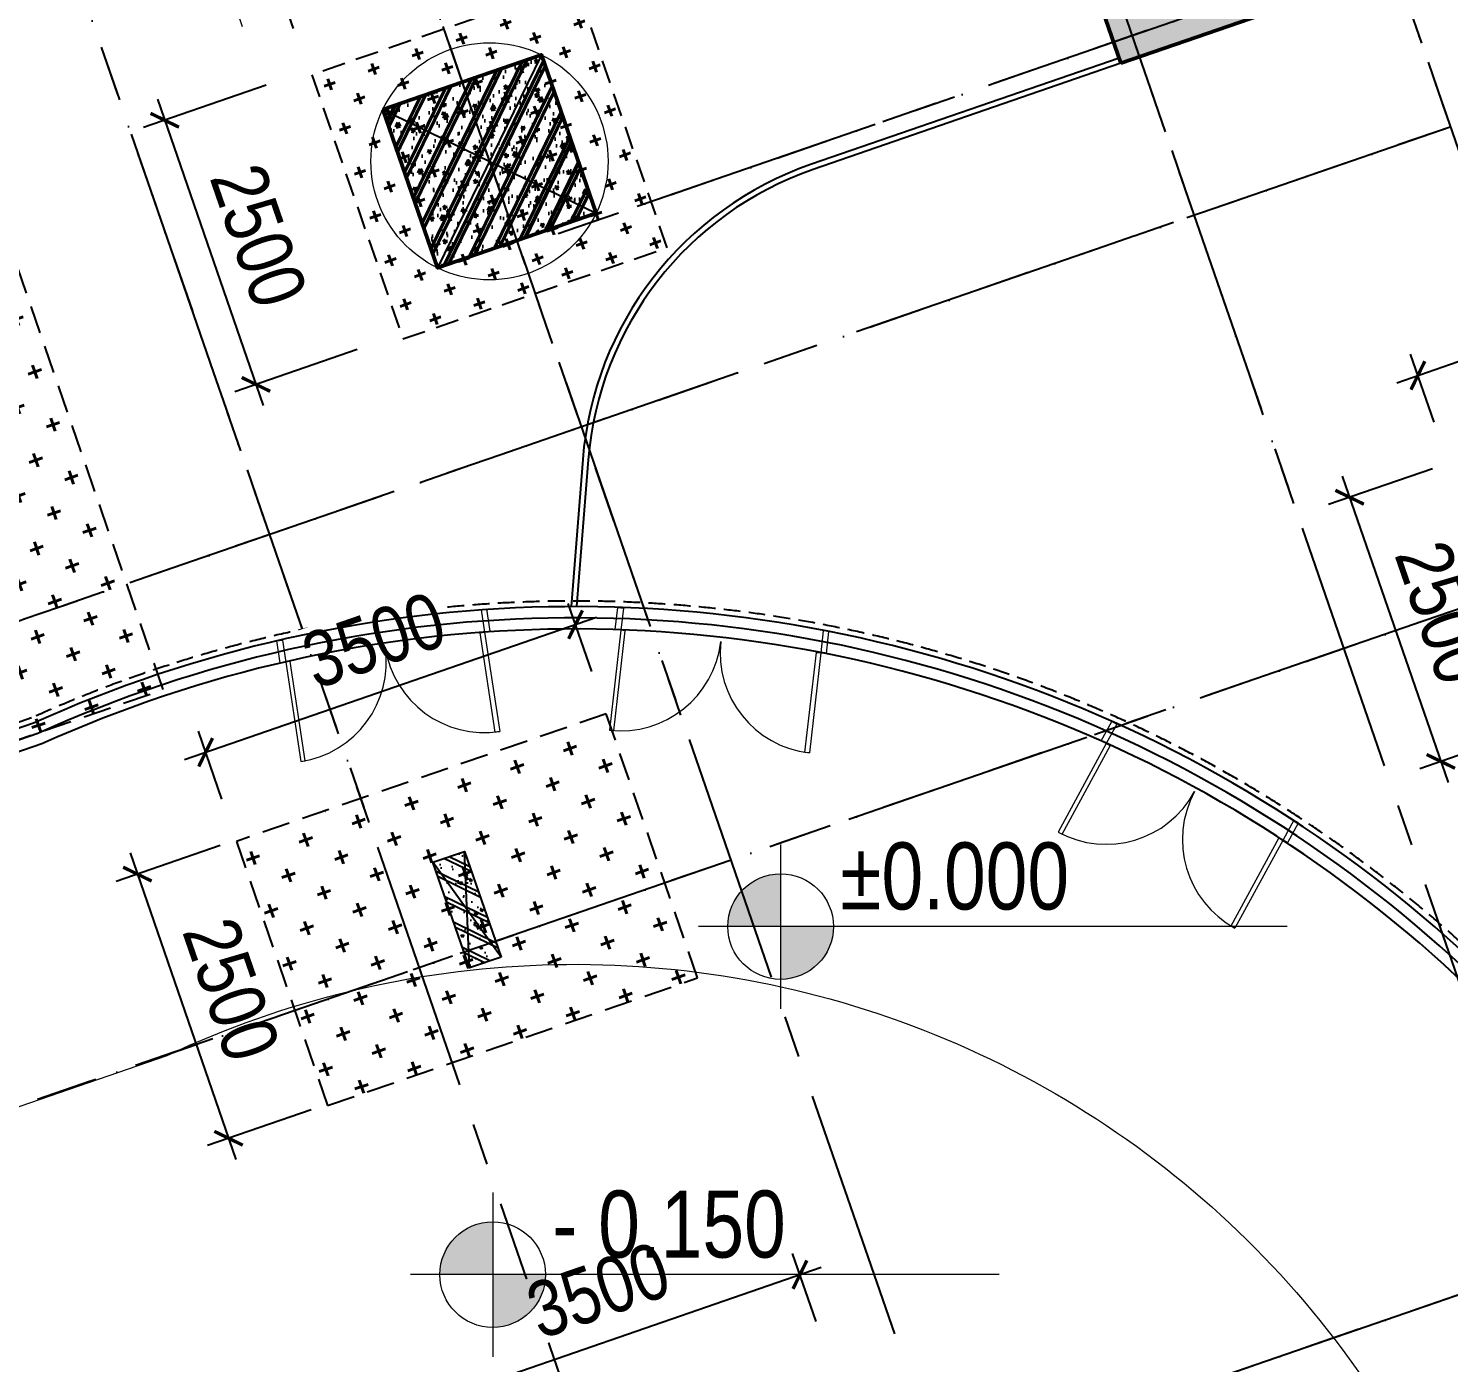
# Model space of a CAD drawing. Header units: millimetres. Extents: x -1534340 to 1713810, y -1348191 to 1114081.
# Drawn here: x 1263056 to 1275759, y -319114 to -307178 of the extents above; entities that cross this region are included whole.
import ezdxf

# ---------------------------------------------------------------- set-up
doc = ezdxf.new("R2010")
doc.units = ezdxf.units.MM
doc.header["$LTSCALE"] = 100
doc.header["$PDMODE"] = 32
doc.header["$PDSIZE"] = 2.5
for name, pattern in [('CENTER2', [1.125, 0.75, -0.125, 0.125, -0.125]), ('DASHED', [4.5, 3, -1.5]), ('HIDDEN', [0.375, 0.25, -0.125]), ('xref.asix of  podium$0$xref.asix of  podium$0$DASHDOT', [1, 0.5, -0.25, 0, -0.25]), ('Xref.Asix of Basement B2$0$HIDDEN', [0.375, 0.25, -0.125])]:
    doc.linetypes.add(name, pattern=pattern)
for name, color, linetype, lineweight in [('0-Hatch', 250, 'Continuous', 40), ('A-DOOR', 1, 'Continuous', 9), ('KAKA EDIT', 2, 'Continuous', 18), ('KT-Ghi chu', 26, 'Continuous', 15), ('KT-Net cot vach', 6, 'Continuous', 50), ('KT-Net thay', 7, 'Continuous', 15), ('xref.asix of  podium$0$xref.asix of  podium$0$ST_MBDV Cot vach 220805$0$KT-Net cot vach', 6, 'Continuous', 50)]:
    doc.layers.add(name, color=color, linetype=linetype, lineweight=lineweight)
for name, color, linetype in [('0-khuat', 3, 'HIDDEN'), ('A-GLAZ', 135, 'Continuous'), ('ccu11-Khuat', 9, 'DASHED'), ('ccu11-Manh', 8, 'Continuous'), ('ccu12-Manh', 8, 'Continuous'), ('ccu12-Thay', 7, 'Continuous'), ('ccu12-Truc', 13, 'CENTER2'), ('KC2-DIM', 251, 'Continuous'), ('KT-Kich thuoc', 9, 'Continuous'), ('xref.asix of  podium$0$xref.asix of  podium$0$KC2-DIM', 251, 'Continuous'), ('xref.asix of  podium$0$xref.asix of  podium$0$KT-Hatch', 251, 'Continuous'), ('xref.asix of  podium$0$xref.asix of  podium$0$KT-Kich thuoc', 9, 'Continuous'), ('xref.asix of  podium$0$xref.asix of  podium$0$KT-Luoi truc South Tower', 8, 'xref.asix of  podium$0$xref.asix of  podium$0$DASHDOT'), ('xref.asix of  podium$0$xref.asix of  podium$0$KT-Net cot vach', 6, 'Continuous'), ('Xref.Asix of Basement B2$0$Xref.Asix of Basement$0$KT-Net cot vach', 6, 'Continuous')]:
    doc.layers.add(name, color=color, linetype=linetype)
doc.layers.add('Xref.Asix of Basement B2$0$KT-Chi gioi XD', color=7, linetype='Xref.Asix of Basement B2$0$HIDDEN', true_color=0x0066cc)
doc.styles.add('Arial Narrow', font='ARIALN.TTF')
doc.styles.add('font unicode ccu', font='arial.ttf')
doc.dimstyles.new('ccu12-200', dxfattribs={"dimscale": 200, "dimtxt": 2.5, "dimasz": 1, "dimexe": 1, "dimexo": 2, "dimgap": 1, "dimtad": 1, "dimdec": 0, "dimrnd": 5, "dimdsep": 46, "dimtxsty": 'Arial Narrow', "dimblk": 'ARCHTICK', "dimcen": -1, "dimdle": 1, "dimclrd": 256, "dimclre": 256, "dimclrt": 3, "dimadec": 0, "dimazin": 2, "dimtfac": 0.1, "dimtdec": 0, "dimtmove": 0, "dimatfit": 1, "dimldrblk": 'ARCHTICK', "dimfxl": 1, "dimtvp": 0.8333333333333334, "dimtolj": 1, "dimtzin": 12, "dimarcsym": 0})
pattern_1 = [(49.99999999999999, (550, -550), (286.9040730403014, -25.10085399303804), [30, -330]), (355, (550, -550), (-55.50053344520001, 300.8768534800047), [24, -264]), (100.4514, (573.908672, -552.091736), (231.4037526856086, 275.7758168243814), [25.496076, -280.4568448]), (46.18420000000001, (550, -470), (426.8964194502578, -66.20760573160723), [45, -495]), (96.6356, (585.574698, -475.5173228), (373.8650822194813, 389.6471483601767), [38.2441152, -420.6852]), (351.1842, (550, -470), (373.8647780534509, 389.6474403701299), [36, -396]), (21, (590, -490), (238.7628208473847, -161.0475562661355), [30, -330]), (326.0000000000001, (590, -490), (97.32613276863269, 290.0600180187412), [24, -264]), (71.4514, (609.8968932, -503.4206424), (336.089051432596, 129.012198683981), [25.496076, -280.4568448]), (37.50000000000001, (550, -550), (4.863942126916267, 133.1575415325246), [0, -260.8, 0, -268, 0, -265]), (7.499999999999999, (550, -550), (105.2278149768594, 157.7646847529441), [0, -152.8, 0, -254.8, 0, -101]), (327.5, (460.8, -550), (213.5289744689636, -9.021948693751902), [0, -100, 0, -312, 0, -414]), (317.5, (420.8, -550), (233.2744677369545, 40.04199293292709), [0, -130, 0, -207.2, 0, -294]), (45, (550, -550), (-120.2081528017131, 120.2081528017131), []), (45, (550, -501), (-120.2081528017131, 120.2081528017131), [])]

# ---------------------------------------------------------------- blocks, each defined once
blk = doc.blocks.new('MC3000X3000')
at = {"layer": '0-Hatch', "ltscale": 2}
h = blk.add_hatch(dxfattribs=at)
h.set_pattern_fill('CROSS', color=256, scale=1000, style=0)
h.set_pattern_definition([(360, (0, -4.656612873077393e-10), (250, 250), [125, -375]), (90, (62.5, -62.50000000046566), (-250, 250), [125, -375])])
h.paths.add_polyline_path([(7876789.000000002, 1547059), (7876789.000000002, 1550059), (7873789.000000002, 1550059), (7873789.000000002, 1547059)])
at = {"layer": '0-khuat', "ltscale": 10}
blk.add_lwpolyline([(7873789.000000002, 1547059), (7876789.000000002, 1547059), (7876789.000000002, 1550059), (7873789.000000002, 1550059)], close=True, dxfattribs=at)
blk = doc.blocks.new('MBKC-T1-PN')
at = {"layer": '0-Hatch', "ltscale": 2}
h = blk.add_hatch(dxfattribs=at)
h.set_pattern_fill('CROSS', color=256, scale=1000, angle=109.047137953997, style=0)
h.set_pattern_definition([(109.0471379539969, (4063272.425263742, -6949223.737998943), (-317.8990851971258, 154.7261181275824), [124.9999999999985, -374.9999999999941]), (199.0471379539969, (4063311.106793273, -6949144.263227643), (-154.7261181275824, -317.8990851971258), [124.9999999999985, -374.999999999994])])
h.paths.add_polyline_path([(29727.98328719824, -11952.80472232198), (28499.49876486883, -12376.93620520289), (28825.84469822655, -13322.18660958915), (31661.59591817483, -12343.14880717138), (30029.86624747887, -7616.896773923829), (28422.5993957594, -8171.802646955766)])
h = blk.add_hatch(dxfattribs=at)
h.set_pattern_fill('CROSS', color=256, scale=1000, angle=109.047137953997, style=0)
h.set_pattern_definition([(109.0471379539969, (4068222.628781131, -6953066.842807871), (-317.8990851971258, 154.7261181275824), [124.9999999999992, -374.9999999999969]), (199.0471379539969, (4068261.310310664, -6952987.368036573), (-154.7261181275824, -317.8990851971258), [124.9999999999992, -374.9999999999969])])
h.paths.add_polyline_path([(35624.31505659781, -12559.97835265461), (32315.93863332504, -13702.18912214192), (33131.80319267698, -16065.31523405242), (36440.17961595021, -14923.10446456511)])
at = {"layer": '0-khuat', "ltscale": 10}
for p, q in [((31661.5959181746, -12343.14880717138), (30029.86624747911, -7616.896773923712)), ((28825.84469822608, -13322.1866095892), (31661.5959181746, -12343.14880717138))]:
    blk.add_line(p, q, dxfattribs=at)
blk.add_lwpolyline([(36440.17961595021, -14923.10446456511), (35624.31505659781, -12559.97835265461), (32315.93863332504, -13702.18912214192), (33131.80319267698, -16065.31523405242)], close=True, dxfattribs=at)
at = {"layer": 'ccu11-Khuat', "ltscale": 0.5, "elevation": -0.1248620286703281}
blk.add_lwpolyline([(100590.5864808073, -35426.61506945355), (55455.55192690738, -35426.61506945355, -0.3269618123751123), (50827.94980508671, -32029.33521380113), (46319.23951797537, -19000.21078809898, 0.4276624970093012), (30482.82222025329, -12597.84133938845), (15440.22126940242, -17787.66880758357, -0.1965409036496166), (11052.14983252855, -17540.17514300876, -0.04529122358984782), (3605.473727127304, -9503.081798993808), (-504.3626536345109, -3435.722267398494, -0.3990343803495413), (1771.304140177555, 352.6720043509267), (31190.7288702894, 10495.31749677, -0.1204403028230274), (42591.70211395179, 11817.81507882464), (58406.76826363965, 7707.460248947376, -0.2262547279600852), (60280.00056402339, 6012.837931064423), (65645.2552123724, -9495.342720050656, 0.2916469557633262), (69738.37575314008, -12326.61538209155), (89786.80552536738, -12326.61538209155)], format="xyb", dxfattribs=at)
at = {"layer": 'ccu12-Thay', "ltscale": 0.5, "elevation": -0.1248620286703281}
blk.add_lwpolyline([(100592.7780615496, -35676.61506945355), (55455.39655799186, -35676.61506945355, -0.3267809868965265), (50590.58009542292, -32107.86709642987), (46084.84347490547, -19087.33587578748, 0.427810969143063), (30575.27555690287, -12830.40478876728), (15521.75718290871, -18023.99886239826, -0.1981128104978065), (10911.61054585082, -17750.02456894092, -0.0454709095100691), (3402.789631705265, -9649.635404628643), (-737.5713195712306, -3537.212389550812, -0.4024491153328594), (1696.951964988839, 591.4787324376521), (31106.50964570185, 10730.72245935566)], format="xyb", dxfattribs=at)
at = {"layer": '0-khuat', "linetype": 'HIDDEN', "ltscale": 10, "xscale": 0.8333333333333334, "yscale": 0.8333333333333334, "zscale": 0.8333333333333334, "rotation": 109.0471379540067}
blk.add_blockref('MC3000X3000', (3396116.371167894, -5789912.941692837), dxfattribs=at)
blk = doc.blocks.new('Grid-ST-flat-3')
at = {"layer": 'ccu12-Truc', "ltscale": 30}
for p, q in [((343189.8455156267, -39014.65546948352), (361219.3016763728, -91236.39007851167)), ((340897.6132794917, -39806.04435974167), (359986.9050177329, -95097.55833493307)), ((335415.1609209012, -41698.85077767866), (354504.452659484, -96990.36475386203)), ((332626.6722212732, -42661.57128335355), (351715.9639600301, -97953.08526004129)), ((375703.1355340295, -54995.47438727948), (343807.6216429826, -66007.34088114498)), ((377595.9390357225, -60477.92775269796), (312746.7367284151, -82866.99351539748)), ((352142.8453968058, -64928.08572440385), (311408.7183977929, -78991.46684835991)), ((377787.2916931123, -66547.80383867014), (314639.5431473439, -88349.44587364572))]:
    blk.add_line(p, q, dxfattribs=at)
blk = doc.blocks.new('LOI-B2-T1-PN')
at = {"layer": 'xref.asix of  podium$0$xref.asix of  podium$0$KT-Hatch'}
h = blk.add_hatch(dxfattribs=at)
h.set_pattern_fill('BTCT', color=256, scale=40)
h.set_pattern_definition([(49.99999999999999, (106559.8543703835, -42147.03074568091), (286.9040730403014, -25.10085399303804), [30, -330]), (355, (106559.8543703835, -42147.03074568091), (-55.50053344520001, 300.8768534800047), [24, -264]), (100.4514, (106583.7630423829, -42149.12248168094), (231.4037526856086, 275.7758168243814), [25.496076, -280.4568448]), (46.18420000000001, (106559.8543703835, -42067.03074568091), (426.8964194502578, -66.20760573160723), [45, -495]), (96.6356, (106595.4290683828, -42072.54806848092), (373.8650822194813, 389.6471483601767), [38.2441152, -420.6852]), (351.1842, (106559.8543703835, -42067.03074568091), (373.8647780534509, 389.6474403701299), [36, -396]), (21, (106599.8543703835, -42087.03074568091), (238.7628208473847, -161.0475562661355), [30, -330]), (326.0000000000001, (106599.8543703835, -42087.03074568091), (97.32613276863269, 290.0600180187412), [24, -264]), (71.4514, (106619.7512635831, -42100.45138808095), (336.089051432596, 129.012198683981), [25.496076, -280.4568448]), (37.50000000000001, (106559.8543703835, -42147.03074568091), (4.863942126916267, 133.1575415325246), [0, -260.8, 0, -268, 0, -265]), (7.499999999999999, (106559.8543703835, -42147.03074568091), (105.2278149768594, 157.7646847529441), [0, -152.8, 0, -254.8, 0, -101]), (327.5, (106470.6543703843, -42147.03074568091), (213.5289744689636, -9.021948693751902), [0, -100, 0, -312, 0, -414]), (317.5, (106430.6543703843, -42147.03074568091), (233.2744677369545, 40.04199293292709), [0, -130, 0, -207.2, 0, -294]), (45, (106559.8543703835, -42147.03074568091), (-106.0660171779821, 106.0660171779821), []), (45, (106630.5650483835, -42147.03074568091), (-106.0660171779821, 106.0660171779821), [])])
h.paths.add_polyline_path([(49433.65392537601, 3363.971816275036), (49622.70400670543, 3429.241003099829), (52034.40045988187, -3556.159502078313), (48915.07411792129, -4633.101084687049), (48640.94353325665, -3839.090743097011), (45994.24239462428, -4752.85935864388), (45691.49887049571, -3875.972566526849), (45975.07399249263, -3778.068786289543), (46163.59643967636, -4324.117936077528), (48526.72245631367, -3508.253100767964), (46111.76254379749, 3486.599908476695), (43748.63652716018, 2670.735073167132), (43919.09460751154, 2177.008775634924), (43635.51948551461, 2079.104995397851), (43350.84032822028, 2903.668935258873), (49116.86780881323, 4894.379133414477), (49182.13699563965, 4705.32905208366), (46346.385775676, 3726.291249711998), (49117.06275638752, -4298.884702786105), (51763.76389501989, -3385.116087239236)])
h.paths.add_polyline_path([(45550.82427813113, -2549.2432576383), (45267.2491561342, -2647.147037875606), (44875.63403518684, -1512.846549890004), (45159.2091571819, -1414.942769652931)], flags=17)
h.paths.add_polyline_path([(44734.9594428204, -186.1172410016879), (44451.38432082534, -284.0210212389939), (44059.76919987611, 850.2794667466078), (44343.34432187304, 948.1832469836809)], flags=17)
h.paths.add_polyline_path([(42855.74765053205, -4855.010368898511), (42572.17252853513, -4952.914149135584), (42759.82144065574, -5496.433132962091), (40396.69542402029, -6312.297968271887), (37981.73551150225, 682.555040972773), (40344.86152813956, 1498.419876282569), (40516.19314355403, 1002.163412788883), (40799.76826555096, 1100.067193025956), (40514.21557319351, 1927.161298848689), (37583.93931256421, 915.4889030647464), (40227.34137896635, -6741.039390838239), (43157.61763959564, -5729.366995054064)])
h.paths.add_polyline_path([(42431.49793617055, -3626.184840247501), (42147.92281417362, -3724.088620484574), (41756.30769322626, -2589.788132498972), (42039.88281522132, -2491.884352261899)], flags=17)
h.paths.add_polyline_path([(41615.63310086168, -1263.058823610656), (41332.05797886476, -1360.962603847962), (40940.44285791554, -226.6621158623602), (41224.01797991246, -128.7583356250543)], flags=17)
at = {"layer": 'xref.asix of  podium$0$xref.asix of  podium$0$ST_MBDV Cot vach 220805$0$KT-Net cot vach', "extrusion": (-3.35282951705558e-09, 1.998521292752062e-08, 0.9999999999999999)}
for p, q in [((37583.93931256421, 915.4889030647464), (40227.34137896635, -6741.039390838239)), ((40227.34137896635, -6741.039390838239), (43157.61763959564, -5729.366995054064))]:
    blk.add_line(p, q, dxfattribs=at)
blk = doc.blocks.new('*U152')
h = blk.add_hatch()
h.set_pattern_fill('VATLIEU04', color=250, scale=40, style=0, pattern_type=2)
h.set_pattern_definition([(49.99999999999999, (-650.0000000000126, 1049.999999999997), (286.9040730403014, -25.10085399303804), [30, -330]), (355, (-650.0000000000126, 1049.999999999997), (-55.50053344520001, 300.8768534800047), [24, -264]), (100.4514, (-626.0913280000126, 1047.908263999997), (231.4037526856086, 275.7758168243814), [25.496076, -280.4568448]), (46.18420000000001, (-650.0000000000126, 1129.999999999997), (426.8964194502578, -66.20760573160723), [45, -495]), (96.6356, (-614.4253020000125, 1124.482677199996), (373.8650822194813, 389.6471483601767), [38.2441152, -420.6852]), (351.1842, (-650.0000000000126, 1129.999999999997), (373.8647780534509, 389.6474403701299), [36, -396]), (21, (-610.0000000000126, 1109.999999999997), (238.7628208473847, -161.0475562661355), [30, -330]), (326.0000000000001, (-610.0000000000126, 1109.999999999997), (97.32613276863269, 290.0600180187412), [24, -264]), (71.4514, (-590.1031068000126, 1096.579357599996), (336.089051432596, 129.012198683981), [25.496076, -280.4568448]), (37.50000000000001, (-650.0000000000126, 1049.999999999997), (4.863942126916267, 133.1575415325246), [0, -260.8, 0, -268, 0, -265]), (7.499999999999999, (-650.0000000000126, 1049.999999999997), (105.2278149768594, 157.7646847529441), [0, -152.8, 0, -254.8, 0, -101]), (327.5, (-739.2000000000127, 1049.999999999997), (213.5289744689636, -9.021948693751902), [0, -100, 0, -312, 0, -414]), (317.5, (-779.2000000000127, 1049.999999999997), (233.2744677369545, 40.04199293292709), [0, -130, 0, -207.2, 0, -294]), (45, (-650.0000000000126, 1049.999999999997), (-120.2081528017131, 120.2081528017131), []), (45, (-650.0000000000126, 1098.999999999997), (-120.2081528017131, 120.2081528017131), [])])
h.paths.add_polyline_path([(-475, -474.9999999999998), (-175.0000000000028, -474.9999999999999), (-175.0000000000126, 524.9999999999969), (-475.0000000000097, 524.999999999997)])
at = {"color": 6, "ltscale": 0.25}
blk.add_lwpolyline([(-475, -474.9999999999998), (-175.0000000000028, -474.9999999999999), (-175.0000000000126, 524.9999999999969), (-475.0000000000097, 524.999999999997)], close=True, dxfattribs=at)
at = {"layer": 'Defpoints', "linetype": 'ByBlock', "ltscale": 30}
for p, q in [((-175.0000000000028, -474.9999999999999), (-475.0000000000097, 524.999999999997)), ((-475, -474.9999999999998), (-175.0000000000126, 524.9999999999969))]:
    blk.add_line(p, q, dxfattribs=at)
blk = doc.blocks.new('*U151')
h = blk.add_hatch()
h.set_pattern_fill('VATLIEU04', color=250, scale=40, style=0, pattern_type=2)
h.set_pattern_definition(pattern_1)
h.paths.add_polyline_path([(-475, 475), (1025, 475), (1025, -1025), (-475, -1025)])
at = {"color": 6, "ltscale": 0.25}
blk.add_lwpolyline([(-475, 475), (1025, 475), (1025, -1025), (-475, -1025)], close=True, dxfattribs=at)
at = {"layer": 'Defpoints', "linetype": 'ByBlock', "ltscale": 30}
for p, q in [((1025, 475), (-475, -1025)), ((-475, 475), (1025, -1025))]:
    blk.add_line(p, q, dxfattribs=at)
blk = doc.blocks.new('MBDV-B1-T1-PN')
at = {"layer": 'KT-Net cot vach', "rotation": 19.04713795399666}
blk.add_blockref('*U151', (34229.5406683262, -7447.579368080595), dxfattribs=at)
at = {"layer": 'Xref.Asix of Basement B2$0$Xref.Asix of Basement$0$KT-Net cot vach', "linetype": 'ByBlock', "xscale": -0.9999999999999998, "rotation": 19.04713796363401}
blk.add_blockref('*U152', (34079.01142065064, -14442.34047187702), dxfattribs=at)
blk = doc.blocks.new('_ARCHTICK')
at = {"color": 0, "linetype": 'ByBlock', "const_width": 0.15}
blk.add_lwpolyline([(-0.5, -0.5), (0.5, 0.5)], dxfattribs=at)
blk = doc.blocks.new('*D1311')
at = {"layer": 'Defpoints', "color": 0, "ltscale": 0.5, "transparency": 16777216}
for p in [(1278793.231531757, -309140.388357167), (1279068.594142788, -309937.9672231016), (1275760.217719515, -311080.1779925887)]:
    blk.add_point(p, dxfattribs=at)
at = {"layer": 'KC2-DIM', "lineweight": -2, "ltscale": 0.5, "transparency": 16777216}
for p, q in [((1278938.055769132, -309559.8670604418), (1278727.962344929, -308951.3382758371)), ((1275295.805027155, -310347.8683134821), (1278982.281613087, -309075.1191703391)), ((1275629.67934586, -310702.077829929), (1275419.585921657, -310093.5490453243))]:
    blk.add_line(p, q, dxfattribs=at)
at = {"layer": 'KC2-DIM', "lineweight": -2, "ltscale": 0.5, "transparency": 16777216, "xscale": 200, "yscale": 200, "zscale": 200}
for p, rotation in [((1278793.231531757, -309140.388357167), 19.0471379540058), ((1275484.855108484, -310282.5991266542), 199.0471379540058)]:
    blk.add_blockref('_ARCHTICK', p, dxfattribs=dict(at, rotation=rotation))
at = {"layer": 'KC2-DIM', "color": 3, "ltscale": 0.5, "transparency": 16777216, "insert": (1276990.462423981, -309281.1339984465), "char_height": 500, "attachment_point": 5, "rotation": 19.047137954005798, "style": 'Arial Narrow', "bg_fill": 3, "box_fill_scale": 1.1, "bg_fill_color": 256, "bg_fill_true_color": 13158600, "bg_fill_transparency": 0}
blk.add_mtext('\\A1;3500', dxfattribs=at)
blk = doc.blocks.new('*D1312')
at = {"layer": 'Defpoints', "color": 0, "ltscale": 0.5, "transparency": 16777216}
for p in [(1275992.337530984, -310986.4457276587), (1276808.202090336, -313349.5718395692), (1275689.916195579, -313735.6578060171)]:
    blk.add_point(p, dxfattribs=at)
at = {"layer": 'KC2-DIM', "lineweight": -2, "ltscale": 0.5, "transparency": 16777216}
for p, q in [((1275614.237353079, -311116.984057155), (1274685.001547275, -311437.8008588547)), ((1274808.782471479, -311183.4816051538), (1275755.185360328, -313924.70789497)), ((1276430.101912431, -313480.1101690655), (1275500.866106627, -313800.9269707653))]:
    blk.add_line(p, q, dxfattribs=at)
at = {"layer": 'KC2-DIM', "lineweight": -2, "ltscale": 0.5, "transparency": 16777216, "xscale": 200, "yscale": 200, "zscale": 200}
for p, rotation in [((1274874.051636227, -311372.5316941066), 109.0471312622707), ((1275689.916195579, -313735.6578060171), 289.0471312622706)]:
    blk.add_blockref('_ARCHTICK', p, dxfattribs=dict(at, rotation=rotation))
at = {"layer": 'KC2-DIM', "color": 3, "ltscale": 0.5, "transparency": 16777216, "insert": (1275712.343676721, -312405.5139041849), "char_height": 500, "attachment_point": 5, "rotation": 289.0471312622707, "style": 'Arial Narrow', "bg_fill": 3, "box_fill_scale": 1.1, "bg_fill_color": 256, "bg_fill_true_color": 13158600, "bg_fill_transparency": 0}
blk.add_mtext('\\A1;2500', dxfattribs=at)
blk = doc.blocks.new('*D1325')
at = {"layer": 'Defpoints', "color": 0, "ltscale": 0.5, "transparency": 16777216}
for p in [(1267949.823532265, -312511.8532519922), (1268225.186143296, -313309.4321179265), (1264916.809720023, -314451.6428874138)]:
    blk.add_point(p, dxfattribs=at)
at = {"layer": 'KC2-DIM', "lineweight": -2, "ltscale": 0.5, "transparency": 16777216}
for p, q in [((1268094.64776964, -312931.3319552668), (1267884.554345437, -312322.8031706623)), ((1264452.397027662, -313719.3332083074), (1268138.873613595, -312446.5840651644)), ((1264786.271346367, -314073.5427247541), (1264576.177922164, -313465.0139401496))]:
    blk.add_line(p, q, dxfattribs=at)
at = {"layer": 'KC2-DIM', "lineweight": -2, "ltscale": 0.5, "transparency": 16777216, "xscale": 200, "yscale": 200, "zscale": 200}
for p, rotation in [((1267949.823532265, -312511.8532519922), 19.0471379540058), ((1264641.447108992, -313654.0640214795), 199.0471379540058)]:
    blk.add_blockref('_ARCHTICK', p, dxfattribs=dict(at, rotation=rotation))
at = {"layer": 'KC2-DIM', "color": 3, "ltscale": 0.5, "transparency": 16777216, "insert": (1266147.054424488, -312652.5988932719), "char_height": 500, "attachment_point": 5, "rotation": 19.047137954005798, "style": 'Arial Narrow', "bg_fill": 3, "box_fill_scale": 1.1, "bg_fill_color": 256, "bg_fill_true_color": 13158600, "bg_fill_transparency": 0}
blk.add_mtext('\\A1;3500', dxfattribs=at)
blk = doc.blocks.new('*D1326')
at = {"layer": 'Defpoints', "color": 0, "ltscale": 0.5, "transparency": 16777216}
for p in [(1265148.929531492, -314357.9106224836), (1265964.794090844, -316721.0367343942), (1264846.508196087, -317107.1227008422)]:
    blk.add_point(p, dxfattribs=at)
at = {"layer": 'KC2-DIM', "lineweight": -2, "ltscale": 0.5, "transparency": 16777216}
for p, q in [((1264770.829353586, -314488.44895198), (1263841.593547782, -314809.2657536798)), ((1263965.374471987, -314554.9464999787), (1264911.777360835, -317296.172789795)), ((1265586.693912938, -316851.5750638905), (1264657.458107134, -317172.3918655904))]:
    blk.add_line(p, q, dxfattribs=at)
at = {"layer": 'KC2-DIM', "lineweight": -2, "ltscale": 0.5, "transparency": 16777216, "xscale": 200, "yscale": 200, "zscale": 200}
for p, rotation in [((1264030.643636735, -314743.9965889316), 109.0471312622707), ((1264846.508196087, -317107.1227008422), 289.0471312622706)]:
    blk.add_blockref('_ARCHTICK', p, dxfattribs=dict(at, rotation=rotation))
at = {"layer": 'KC2-DIM', "color": 3, "ltscale": 0.5, "transparency": 16777216, "insert": (1264868.935677228, -315776.9787990099), "char_height": 500, "attachment_point": 5, "rotation": 289.0471312622707, "style": 'Arial Narrow', "bg_fill": 3, "box_fill_scale": 1.1, "bg_fill_color": 256, "bg_fill_true_color": 13158600, "bg_fill_transparency": 0}
blk.add_mtext('\\A1;2500', dxfattribs=at)
blk = doc.blocks.new('*D1327')
at = {"layer": 'Defpoints', "color": 0, "ltscale": 0.5, "transparency": 16777216}
for p in [(1269957.446165021, -318326.8680036126), (1270232.808776052, -319124.446869547), (1266924.432352779, -320266.6576390344)]:
    blk.add_point(p, dxfattribs=at)
at = {"layer": 'KC2-DIM', "lineweight": -2, "ltscale": 0.5, "transparency": 16777216}
for p, q in [((1270102.270402396, -318746.3467068874), (1269892.176978193, -318137.8179222827)), ((1266460.019660418, -319534.3479599277), (1270146.49624635, -318261.5988167847)), ((1266793.893979123, -319888.5574763747), (1266583.80055492, -319280.02869177))]:
    blk.add_line(p, q, dxfattribs=at)
at = {"layer": 'KC2-DIM', "lineweight": -2, "ltscale": 0.5, "transparency": 16777216, "xscale": 200, "yscale": 200, "zscale": 200}
for p, rotation in [((1269957.446165021, -318326.8680036126), 19.0471379540058), ((1266649.069741748, -319469.0787730999), 199.0471379540058)]:
    blk.add_blockref('_ARCHTICK', p, dxfattribs=dict(at, rotation=rotation))
at = {"layer": 'KC2-DIM', "color": 3, "ltscale": 0.5, "transparency": 16777216, "insert": (1268154.677057244, -318467.6136448923), "char_height": 500, "attachment_point": 5, "rotation": 19.047137954005798, "style": 'Arial Narrow', "bg_fill": 3, "box_fill_scale": 1.1, "bg_fill_color": 256, "bg_fill_true_color": 13158600, "bg_fill_transparency": 0}
blk.add_mtext('\\A1;3500', dxfattribs=at)
blk = doc.blocks.new('*D1413')
at = {"layer": 'Defpoints', "color": 0, "ltscale": 0.5, "transparency": 16777216}
for p in [(1267580.577134173, -305759.7848677669), (1267920.217953785, -306732.9340081915, -5.460168955930777e-05), (1265559.832587515, -307556.7370483407)]:
    blk.add_point(p, dxfattribs=at)
at = {"layer": 'KC2-DIM', "lineweight": -2, "ltscale": 0.5, "transparency": 16777216}
for p, q in [((1267788.410211031, -306355.2744803753), (1267514.673262796, -305570.9551038588)), ((1265031.362003994, -306649.4917792928), (1267769.406898081, -305693.8809963902)), ((1265428.024844761, -307179.0775205246), (1265154.287896526, -306394.7581440081))]:
    blk.add_line(p, q, dxfattribs=at)
at = {"layer": 'KC2-DIM', "lineweight": -2, "ltscale": 0.5, "transparency": 16777216, "xscale": 200, "yscale": 200, "zscale": 200}
for p, rotation in [((1267580.577134173, -305759.7848677669), 19.2396050158715), ((1265220.191767902, -306583.5879079161), 199.2396050158715)]:
    blk.add_blockref('_ARCHTICK', p, dxfattribs=dict(at, rotation=rotation))
at = {"layer": 'KC2-DIM', "color": 3, "ltscale": 0.5, "transparency": 16777216, "insert": (1266250.358738383, -305741.8281821102), "char_height": 500, "attachment_point": 5, "rotation": 19.239605015871508, "style": 'Arial Narrow', "bg_fill": 3, "box_fill_scale": 1.1, "bg_fill_color": 256, "bg_fill_true_color": 13158600, "bg_fill_transparency": 0}
blk.add_mtext('\\A1;2500', dxfattribs=at)
blk = doc.blocks.new('*D1414')
at = {"layer": 'Defpoints', "color": 0, "ltscale": 0.5, "transparency": 16777216}
for p in [(1265559.832587515, -307556.7370483407, 0.0037426825899861), (1266375.697422863, -309919.8630649641, 0.0037426825899861), (1265091.666351128, -310363.1723897961)]:
    blk.add_point(p, dxfattribs=at)
at = {"layer": 'KC2-DIM', "lineweight": -2, "ltscale": 0.5, "transparency": 16777216}
for p, q in [((1265181.732424855, -307687.2754219963), (1264086.751434451, -308065.3155600004)), ((1264210.532328953, -307810.9962918427), (1265156.935537956, -310552.2224711259)), ((1265997.597260203, -310050.4014386198), (1264902.616269798, -310428.4415766239))]:
    blk.add_line(p, q, dxfattribs=at)
at = {"layer": 'KC2-DIM', "lineweight": -2, "ltscale": 0.5, "transparency": 16777216, "xscale": 200, "yscale": 200, "zscale": 200}
for p, rotation in [((1264275.80151578, -308000.0463731726), 109.0471379540041), ((1265091.666351128, -310363.1723897961), 289.0471379540041)]:
    blk.add_blockref('_ARCHTICK', p, dxfattribs=dict(at, rotation=rotation))
at = {"layer": 'KC2-DIM', "color": 3, "ltscale": 0.5, "transparency": 16777216, "insert": (1265114.093676918, -309033.0284853445), "char_height": 500, "attachment_point": 5, "rotation": 289.04713795400414, "style": 'Arial Narrow', "bg_fill": 3, "box_fill_scale": 1.1, "bg_fill_color": 256, "bg_fill_true_color": 13158600, "bg_fill_transparency": 0}
blk.add_mtext('\\A1;2500', dxfattribs=at)
blk = doc.blocks.new('*U2802')
h = blk.add_hatch()
h.set_pattern_fill('VATLIEU04', color=250, scale=40, style=0, pattern_type=2)
h.set_pattern_definition(pattern_1)
h.paths.add_polyline_path([(-475, 475), (1025, 475), (1025, -1025), (-475, -1025)])
at = {"color": 6, "ltscale": 0.25}
blk.add_lwpolyline([(-475, 475), (1025, 475), (1025, -1025), (-475, -1025)], close=True, dxfattribs=at)
at = {"layer": 'Defpoints', "linetype": 'ByBlock', "ltscale": 30}
for p, q in [((1025, 475), (-475, -1025)), ((-475, 475), (1025, -1025))]:
    blk.add_line(p, q, dxfattribs=at)
blk = doc.blocks.new('xref.asix of  podium$0$xref.asix of  podium$0$MBCot-PN-flat-22')
at = {"layer": 'xref.asix of  podium$0$xref.asix of  podium$0$KT-Net cot vach', "rotation": 19.04713795399666}
blk.add_blockref('*U2802', (34229.54083251953, -7447.579813627759), dxfattribs=at)
blk = doc.blocks.new('xref.asix of  podium$0$xref.asix of  podium$0$Asix South Tower')
at = {"layer": 'xref.asix of  podium$0$xref.asix of  podium$0$KT-Luoi truc South Tower', "ltscale": 10}
for p, q in [((-72397.7537663579, 60940.77036500885), (-54303.13568301871, 8530.296362129506)), ((-74689.98600249179, 60149.38147475081), (-64787.97803762555, 31468.53677514941)), ((-80172.43836108223, 58256.57505681389), (-70270.43039621599, 29575.73035721248)), ((-82960.92706071027, 57293.85455113882), (-73058.91909584403, 28613.00985153753)), ((-39629.58609775454, 44836.70615809527), (-71714.8157164082, 33759.34555949597)), ((-37736.78259606101, 39354.25279267691), (-105450.5498458836, 15976.20623329247)), ((-63379.59196258523, 34838.60071623721), (-106788.5681758225, 19851.73290062346)), ((-37735.1456662789, 33218.88260197092), (-103274.1683006845, 10591.65765681572))]:
    blk.add_line(p, q, dxfattribs=at)
blk = doc.blocks.new('double door')
at = {"elevation": 1.315694793252246e-06}
for points in [[(550101.1788338679, 384064.7847221419), (550101.1788338679, 384014.7847221419), (549901.1788338684, 384014.7847221401), (549901.1788338684, 384064.7847221401)], [(549901.1788338684, 384014.7847221401), (549001.1788338684, 384014.7847221401), (549001.1788338684, 383974.7847221401), (549901.1788338684, 383974.7847221401)], [(549901.1788338684, 382214.7847221401), (549001.1788338684, 382214.7847221401), (549001.1788338684, 382254.7847221401), (549901.1788338684, 382254.7847221401)], [(550101.1788338679, 382164.7847221401), (550101.1788338679, 382214.7847221401), (549901.1788338684, 382214.7847221401), (549901.1788338684, 382164.7847221401)]]:
    blk.add_lwpolyline(points, close=True, dxfattribs=at)
at = {"color": 8}
for centre, start, end in [((549901.1788338684, 384014.7847221401, 1.315694793252246e-06), 180, 270), ((549901.1788338684, 382214.7847221401, 1.315694793252246e-06), 90, 180)]:
    blk.add_arc(centre, 900, start, end, dxfattribs=at)
blk = doc.blocks.new('CAODOSAN')
at = {"layer": 'KT-Ghi chu'}
h = blk.add_hatch(color=256, dxfattribs=at)
edge = h.paths.add_edge_path()
edge.add_ellipse((285.6850406125149, -3.80005304471811e-07), major_axis=(129.8634625370013, 129.8634625370011), ratio=0.9999999999999899, start_angle=44.9999998814438, end_angle=134.9999998813966)
edge.add_line((102.0303713485678, 7.198464396947074e-11), (285.6850409924683, 7.198464396947074e-11))
edge.add_line((285.6850409924955, 7.198464396947074e-11), (285.6850409924955, 183.6546703091347))
h = blk.add_hatch(color=256, dxfattribs=at)
edge = h.paths.add_edge_path()
edge.add_ellipse((285.6850409923988, 2.653098164596948e-10), major_axis=(129.863461730703, 129.8634617307028), ratio=0.9999999999999736, start_angle=225.0000000000234, end_angle=314.9999999999766)
edge.add_line((469.3397091160174, 7.198464396947074e-11), (285.685040992488, 7.198464396947074e-11))
edge.add_line((285.6850409924955, 7.198464396947074e-11), (285.6850409924955, -183.6546695488059))
for p, q in [((285.6850409924955, 285.6850424495908), (285.6850409924955, -285.6850416893406)), ((2047.398353040914, -2.467794227564132e-11), (-3.922195901395753e-12, -5.122957143633036e-13))]:
    blk.add_line(p, q, dxfattribs=at)
blk.add_circle((285.6850409924955, -5.122957143633036e-13), 183.654668427603, dxfattribs=at)
at = {"color": 3, "style": 'font unicode ccu', "width": 0.7}
blk.add_attdef('FL', (493.4913500682596, 47.11205713439631), '', height=300, dxfattribs=at)
at = {"color": 1, "style": 'font unicode ccu', "width": 0.7}
blk.add_attdef('SL', (489.7535818391043, -336.6225900671961), '', height=300, dxfattribs=at)
blk = doc.blocks.new('312')
at = {"layer": 'xref.asix of  podium$0$xref.asix of  podium$0$KT-Hatch'}
h = blk.add_hatch(dxfattribs=at)
h.set_pattern_fill('BTCT', color=256, scale=40)
h.set_pattern_definition([(49.99999999999999, (1566004.720627273, -342122.3205197669), (286.9040730403014, -25.10085399303804), [30, -330]), (355, (1566004.720627273, -342122.3205197669), (-55.50053344520001, 300.8768534800047), [24, -264]), (100.4514, (1566028.629299272, -342124.4122557669), (231.4037526856086, 275.7758168243814), [25.496076, -280.4568448]), (46.18420000000001, (1566004.720627273, -342042.3205197669), (426.8964194502578, -66.20760573160723), [45, -495]), (96.6356, (1566040.295325272, -342047.8378425669), (373.8650822194813, 389.6471483601767), [38.2441152, -420.6852]), (351.1842, (1566004.720627273, -342042.3205197669), (373.8647780534509, 389.6474403701299), [36, -396]), (21, (1566044.720627273, -342062.3205197669), (238.7628208473847, -161.0475562661355), [30, -330]), (326.0000000000001, (1566044.720627273, -342062.3205197669), (97.32613276863269, 290.0600180187412), [24, -264]), (71.4514, (1566064.617520473, -342075.7411621669), (336.089051432596, 129.012198683981), [25.496076, -280.4568448]), (37.50000000000001, (1566004.720627273, -342122.3205197669), (4.863942126916267, 133.1575415325246), [0, -260.8, 0, -268, 0, -265]), (7.499999999999999, (1566004.720627273, -342122.3205197669), (105.2278149768594, 157.7646847529441), [0, -152.8, 0, -254.8, 0, -101]), (327.5, (1565915.520627274, -342122.3205197669), (213.5289744689636, -9.021948693751902), [0, -100, 0, -312, 0, -414]), (317.5, (1565875.520627274, -342122.3205197669), (233.2744677369545, 40.04199293292709), [0, -130, 0, -207.2, 0, -294]), (45, (1566004.720627273, -342122.3205197669), (-106.0660171779821, 106.0660171779821), []), (45, (1566075.431305273, -342122.3205197669), (-106.0660171779821, 106.0660171779821), [])])
h.paths.add_polyline_path([(1508878.520182265, -296611.3179578109), (1509067.570263595, -296546.0487709861), (1511479.266716771, -303531.4492761643), (1508359.940374811, -304608.390858773), (1508085.809790146, -303814.380517183), (1505439.108651514, -304728.1491327299), (1505136.365127385, -303851.2623406128), (1505419.940249382, -303753.3585603755), (1505608.462696566, -304299.4077101635), (1507971.588713203, -303483.5428748539), (1505556.628800687, -296488.6898656093), (1503193.50278405, -297304.5547009188), (1503363.960864401, -297798.2809984511), (1503080.385742404, -297896.1847786881), (1502795.70658511, -297071.6208388271), (1508561.734065703, -295080.9106406715), (1508627.003252529, -295269.9607220023), (1505791.252032565, -296248.998524374), (1508561.929013277, -304274.1744768721), (1511208.630151909, -303360.4058613252)])
h.paths.add_polyline_path([(1504995.690535021, -302524.5330317243), (1504712.115413024, -302622.4368119616), (1504320.500292076, -301488.136323976), (1504604.075414071, -301390.2325437389)], flags=17)
h.paths.add_polyline_path([(1504179.82569971, -300161.4070150877), (1503896.250577715, -300259.310795325), (1503504.635456766, -299125.0103073394), (1503788.210578762, -299027.1065271023)], flags=17)
h.paths.add_polyline_path([(1502300.613907421, -304830.3001429845), (1502017.038785425, -304928.2039232216), (1502204.687697545, -305471.7229070481), (1499841.56168091, -306287.5877423579), (1497426.601768392, -299292.7347331132), (1499789.727785029, -298476.8698978034), (1499961.059400443, -298973.1263612971), (1500244.63452244, -298875.22258106), (1499959.081830083, -298048.1284752373), (1497028.805569454, -299059.8008710212), (1499672.207635856, -306716.3291649242), (1502602.483896485, -305704.65676914)])
h.paths.add_polyline_path([(1501876.36419306, -303601.4746143335), (1501592.789071063, -303699.3783945706), (1501201.173950116, -302565.0779065849), (1501484.749072111, -302467.1741263479)], flags=17)
h.paths.add_polyline_path([(1501060.499357751, -301238.3485976966), (1500776.924235754, -301336.2523779339), (1500385.309114805, -300201.9518899483), (1500668.884236802, -300104.048109711)], flags=17)
at = {"layer": 'A-GLAZ'}
for points, elevation in [([(1499655.890338906, -306669.066644675), (1496903.420942728, -307619.3515690084, 0.2981079385965674), (1494858.404719364, -310260.2039285898), (1494753.524780086, -311576.9868400706)], 3.837845141426046e-10), ([(1499672.207635854, -306716.3291649242), (1496919.738239676, -307666.6140892577, 0.298107938596588), (1494908.246872433, -310264.1737872065), (1494803.686235663, -311576.9478091876)], 3.837845141426046e-10), ([(1549381.671782451, -324451.9051583611), (1549381.671782451, -326351.9051569352), (1564094.889190754, -326351.9051569353), (1564841.607296713, -329815.5613203601, -0.4508459645649955), (1560035.895455955, -335451.9048447938), (1514900.386795966, -335451.9048447938, -0.3269245432215398), (1510225.339864169, -332020.3248463987), (1505717.224980614, -318992.9209985397, 0.4276918106004188), (1489946.169812741, -312619.6470241706), (1483985.984335237, -314675.9625780935)], -0.0003900927901394197), ([(1549481.671782451, -324551.9051583385), (1549481.671782451, -326251.9051569352), (1564175.628011929, -326251.9051569353), (1564940.108642664, -329797.9528921274, -0.4511126140275254), (1560036.774223511, -335551.9048447938), (1514900.324496042, -335551.9048447938, -0.3268516886257801), (1510130.390886214, -332051.7344377858), (1505623.465760334, -319027.7687129787, 0.4277510049414529), (1489983.146421403, -312712.6740344323), (1484018.61892988, -314770.4876207563)], -0.0003900927901394197), ([(1549581.671782451, -324651.9051583159), (1549581.671782451, -326151.9051569352), (1564256.366833104, -326151.9051569353), (1565038.602605558, -329780.3102175434, -0.4513714951595503), (1560037.644318549, -335651.9048447938), (1514900.262814992, -335651.9048447938, -0.3267809868965265), (1510035.446352423, -332083.1568717702), (1505529.709731905, -319062.6256511278, 0.427810969143063), (1490020.141813903, -312805.6945641076), (1484051.253524524, -314865.012663419)], -0.0003900927901394197)]:
    blk.add_lwpolyline(points, format="xyb", dxfattribs=dict(at, elevation=elevation))
at = {"layer": 'KAKA EDIT'}
blk.add_circle((1494024.095918933, -307593.067872106), 1060.660171780483, dxfattribs=at)
at = {"layer": 'KT-Net thay', "elevation": -0.0003900927901394197}
blk.add_lwpolyline([(1470356.476802851, -317725.3143442814, 0.2439045336676132), (1477913.274494101, -320152.917462443), (1491140.185690091, -315592.797541359, -0.4300753487524684), (1502718.758598704, -320113.3322832688), (1506207.586487217, -330195.2337062185, 0.2618070915274689), (1514900.262814992, -335651.9048447938)], format="xyb", dxfattribs=at)
at = {"layer": 'xref.asix of  podium$0$xref.asix of  podium$0$ST_MBDV Cot vach 220805$0$KT-Net cot vach', "extrusion": (-3.35282951705558e-09, 1.998521292752062e-08, 0.9999999999999999)}
for p, q in [((1497028.805569454, -299059.8008710212), (1499672.207635856, -306716.3291649242)), ((1499672.207635856, -306716.3291649242), (1502602.483896485, -305704.65676914))]:
    blk.add_line(p, q, dxfattribs=at)
at = {"layer": 'Xref.Asix of Basement B2$0$KT-Chi gioi XD', "lineweight": 13, "ltscale": 100, "elevation": 5.81698447265444e-10, "flags": 128}
blk.add_lwpolyline([(1536926.640264262, -198350.2424992273), (1532230.491302837, -180477.3544005106), (1529880.439225305, -179665.453135843), (1520946.555464734, -186436.7923930833), (1497442.727665294, -204368.8174399087), (1473775.210144748, -221476.816780443, 0.6848770391189095), (1504207.768946995, -335272.7658475587), (1524578.328159441, -337428.6246088693), (1563007.448297967, -336214.0549381921), (1565857.79611658, -332567.4481481264)], format="xyb", close=True, dxfattribs=at)
at = {"layer": 'A-DOOR', "color": 250}
for p, rotation in [((1954043.507288032, -798448.4277864316, -0.000391408484932672), 98.59003985758712), ((1814597.531608414, -901570.3979355055, -0.000391408484932672), 83.50996857704402), ((1574577.53350446, -979307.1253118056, -0.000391408484932672), 61.49557779687607)]:
    blk.add_blockref('double door', p, dxfattribs=dict(at, rotation=rotation))
at = {"layer": 'KT-Kich thuoc'}
ref = blk.add_blockref('CAODOSAN', (1491160.863448529, -306060.2032563355), dxfattribs=dict(at, xscale=1.8, yscale=1.8, zscale=1.8, rotation=18.30975877197276))
ref.add_attrib('FL', '%%p0.000', (1491970.597054314, -305679.670239112), dxfattribs={"layer": '0', "color": 3, "height": 420, "rotation": 18.3097587777422, "style": 'font unicode ccu', "width": 0.8})
ref = blk.add_blockref('CAODOSAN', (1495893.861868864, -314439.1401380937), dxfattribs=dict(at, xscale=2.571428571428571, yscale=2.571428571428571, zscale=2.571428571428571))
ref.add_attrib('FL', '%%p0.000', (1497162.83962618, -314286.4455600622), dxfattribs={"layer": '0', "color": 3, "height": 600, "style": 'font unicode ccu', "width": 0.8})
ref = blk.add_blockref('CAODOSAN', (1493318.193434075, -317553.0375532304), dxfattribs=dict(at, xscale=2.571428571428571, yscale=2.571428571428571, zscale=2.571428571428571))
ref.add_attrib('FL', '- 0.150', (1494587.171191395, -317400.3429751989), dxfattribs={"layer": '0', "color": 3, "height": 600, "style": 'font unicode ccu', "width": 0.8})
at = {"layer": 'xref.asix of  podium$0$xref.asix of  podium$0$KC2-DIM'}
blk.add_blockref('xref.asix of  podium$0$xref.asix of  podium$0$MBCot-PN-flat-22', (1459444.866092697, -299975.2893285389), dxfattribs=at)
at = {"layer": 'xref.asix of  podium$0$xref.asix of  podium$0$KT-Kich thuoc'}
blk.add_blockref('xref.asix of  podium$0$xref.asix of  podium$0$Asix South Tower', (1566004.720627273, -342122.3205197669), dxfattribs=at)

msp = doc.modelspace()

# ---------------------------------------------------------------- block references
for name, p in [('MBKC-T1-PN', (1232600.871086698, -300749.4537652719)), ('Grid-ST-flat-3', (923638.2882514866, -243129.7985158589)), ('LOI-B2-T1-PN', (1232600.871086698, -300749.4537652719))]:
    msp.add_blockref(name, p)
at = {"layer": 'ccu11-Manh'}
msp.add_blockref('MBDV-B1-T1-PN', (1232600.871086698, -300749.4537652719), dxfattribs=at)

# ---------------------------------------------------------------- next in the draw order: dimensions: what is measured, and where the dimension line sits
at = {"layer": 'KC2-DIM', "ltscale": 0.5}
for p1, p2, distance, picture, middle in [((1265559.832587515, -307556.7370483407), (1267920.217953785, -306732.9340081915, -5.460168955930777e-05), 1030.7158366184233, '*D1413', (1266250.358738383, -305741.8281821102)), ((1275760.217719515, -311080.1779925888), (1279068.594142788, -309937.9672231015), 843.7752158835202, '*D1311', (1276990.462423981, -309281.1339984465)), ((1264916.809720023, -314451.6428874138), (1268225.186143296, -313309.4321179265), 843.7752158833, '*D1325', (1266147.054424488, -312652.5988932719)), ((1266924.432352779, -320266.6576390344), (1270232.808776052, -319124.4468695471), 843.7752158833893, '*D1327', (1268154.677057244, -318467.6136448923))]:
    dim = msp.add_aligned_dim(p1=p1, p2=p2, distance=distance, dimstyle='ccu12-200', override={"dimfxl": 150, "dimtfill": 1}, dxfattribs=at)
    dim.commit()
    dim.dimension.update_dxf_attribs({"geometry": picture, "text_midpoint": middle})

# ---------------------------------------------------------------- next in the draw order: dimensions: what is measured, and where the dimension line sits
for p1, p2, distance, picture, middle in [((1265559.832587515, -307556.7370483407), (1266375.697422863, -309919.863064964), -1358.4030884329732, '*D1414', (1265114.093676918, -309033.0284853445, -0.003742682597971956)), ((1275992.337530985, -310986.4457276588), (1276808.202090336, -313349.5718395693), -1183.0577821476693, '*D1312', (1275712.343676721, -312405.5139041849)), ((1265148.929531492, -314357.9106224838), (1265964.794090844, -316721.0367343943), -1183.0577821477073, '*D1326', (1264868.935677228, -315776.9787990099))]:
    dim = msp.add_aligned_dim(p1=p1, p2=p2, distance=distance, dimstyle='ccu12-200', override={"dimfxl": 150, "dimtfill": 1}, dxfattribs=at)
    dim.commit()
    dim.dimension.update_dxf_attribs({"geometry": picture, "text_midpoint": middle})

# ---------------------------------------------------------------- next in the draw order: block references
at = {"layer": 'ccu12-Manh'}
msp.add_blockref('312', (-226843.9959313669, -774.1646671993076), dxfattribs=at)

doc.saveas('drawing.dxf')
